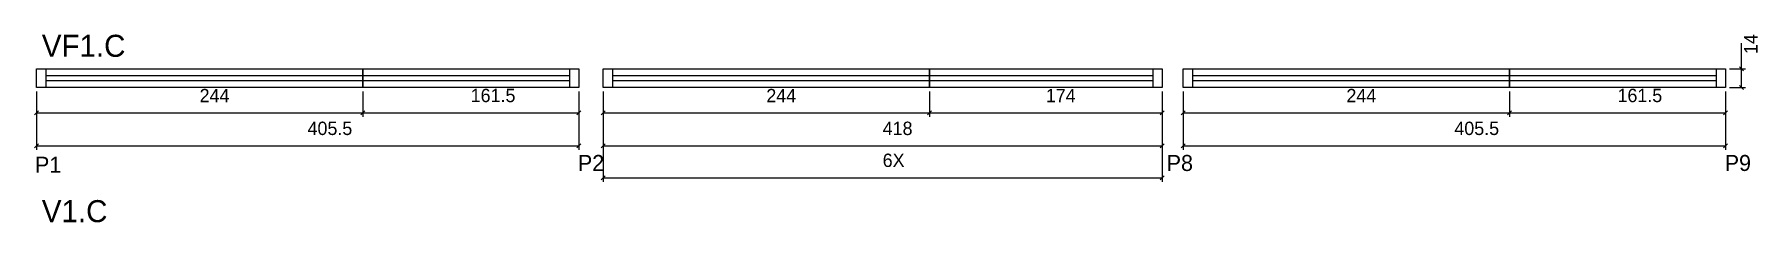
# Model space of a CAD drawing. Header units: metres. Extents: x 3425 to 4713, y 1156 to 1297.
import ezdxf

# ---------------------------------------------------------------- set-up
doc = ezdxf.new("R2010")
doc.units = ezdxf.units.M
for name, color, linetype in [('5', 7, 'Continuous'), ('COTA', 7, 'Continuous'), ('NOMENCLATURA', 7, 'Continuous'), ('Painéis', 7, 'Continuous'), ('SARR_2.2x7', 7, 'Continuous'), ('SARR_EDITAR', 7, 'Continuous')]:
    doc.layers.add(name, color=color, linetype=linetype)

msp = doc.modelspace()

# ---------------------------------------------------------------- linework, layer by layer
at = {"layer": 'COTA', "color": 4, "lineweight": 25}
for p, q in [((4701.2, 1271.4), (4701.2, 1290.5)), ((4692.2, 1271.4), (4704.2, 1271.4)), ((4701.2, 1257.4), (4701.2, 1271.4)), ((3426.1, 1254.4), (3426.1, 1235.4)), ((3426.1, 1254.4), (3426.1, 1210.8)), ((3670.1, 1254.4), (3670.1, 1235.4)), ((3670.1, 1254.4), (3670.1, 1235.4)), ((3831.6, 1254.4), (3831.6, 1235.4)), ((3831.6, 1254.4), (3831.6, 1210.8)), ((3849.9, 1254.4), (3849.9, 1235.4)), ((3849.9, 1254.4), (3849.9, 1210.8)), ((3849.9, 1254.4), (3849.9, 1186.9)), ((4093.9, 1254.4), (4093.9, 1235.4)), ((4093.9, 1254.4), (4093.9, 1235.4)), ((4267.9, 1254.4), (4267.9, 1235.4)), ((4267.9, 1254.4), (4267.9, 1210.8)), ((4267.9, 1254.4), (4267.9, 1186.9)), ((4283.7, 1254.4), (4283.7, 1235.4)), ((4283.7, 1254.4), (4283.7, 1210.8)), ((4527.7, 1254.4), (4527.7, 1235.4)), ((4527.7, 1254.4), (4527.7, 1235.4)), ((4689.2, 1254.4), (4689.2, 1235.4)), ((4689.2, 1254.4), (4689.2, 1210.8)), ((4692.2, 1257.4), (4704.2, 1257.4)), ((3426.1, 1238.4), (3670.1, 1238.4)), ((3670.1, 1238.4), (3831.6, 1238.4)), ((3849.9, 1238.4), (4093.9, 1238.4)), ((4093.9, 1238.4), (4267.9, 1238.4)), ((4283.7, 1238.4), (4527.7, 1238.4)), ((4527.7, 1238.4), (4689.2, 1238.4)), ((3426.1, 1213.8), (3831.6, 1213.8)), ((3849.9, 1213.8), (4267.9, 1213.8)), ((4283.7, 1213.8), (4689.2, 1213.8)), ((3849.9, 1189.9), (4267.9, 1189.9))]:
    msp.add_line(p, q, dxfattribs=at)
at = {"layer": 'COTA', "color": 0, "lineweight": 25}
for p, q in [((4702.7, 1269.9), (4699.7, 1272.9)), ((4699.7, 1258.9), (4702.7, 1255.9)), ((3427.6, 1239.9), (3424.6, 1236.9)), ((3668.6, 1236.9), (3671.6, 1239.9)), ((3671.6, 1239.9), (3668.6, 1236.9)), ((3830.1, 1236.9), (3833.1, 1239.9)), ((3851.4, 1239.9), (3848.4, 1236.9)), ((4092.4, 1236.9), (4095.4, 1239.9)), ((4095.4, 1239.9), (4092.4, 1236.9)), ((4266.4, 1236.9), (4269.4, 1239.9)), ((4285.2, 1239.9), (4282.2, 1236.9)), ((4526.2, 1236.9), (4529.2, 1239.9)), ((4529.2, 1239.9), (4526.2, 1236.9)), ((4687.7, 1236.9), (4690.7, 1239.9)), ((3427.6, 1215.3), (3424.6, 1212.3)), ((3830.1, 1212.3), (3833.1, 1215.3)), ((3851.4, 1215.3), (3848.4, 1212.3)), ((4266.4, 1212.3), (4269.4, 1215.3)), ((4285.2, 1215.3), (4282.2, 1212.3)), ((4687.7, 1212.3), (4690.7, 1215.3)), ((3851.4, 1191.4), (3848.4, 1188.4)), ((4266.4, 1188.4), (4269.4, 1191.4))]:
    msp.add_line(p, q, dxfattribs=at)
at = {"layer": 'Painéis', "color": 200, "lineweight": 25}
for points in [[(3670.1, 1257.4), (3426.1, 1257.4), (3426.1, 1271.4), (3670.1, 1271.4)], [(3670.1, 1271.4), (3831.6, 1271.4), (3831.6, 1257.4), (3670.1, 1257.4)], [(4093.9, 1257.4), (3849.9, 1257.4), (3849.9, 1271.4), (4093.9, 1271.4)], [(4093.9, 1271.4), (4267.9, 1271.4), (4267.9, 1257.4), (4093.9, 1257.4)], [(4527.7, 1257.4), (4283.7, 1257.4), (4283.7, 1271.4), (4527.7, 1271.4)], [(4527.7, 1271.4), (4689.2, 1271.4), (4689.2, 1257.4), (4527.7, 1257.4)]]:
    msp.add_lwpolyline(points, close=True, dxfattribs=at)
at = {"layer": 'SARR_2.2x7', "color": 40, "lineweight": 25}
for p, q in [((3433.1, 1271.4), (3433.1, 1257.4)), ((3824.6, 1271.4), (3824.6, 1257.4)), ((3856.9, 1271.4), (3856.9, 1257.4)), ((4260.9, 1271.4), (4260.9, 1257.4)), ((4290.7, 1271.4), (4290.7, 1257.4)), ((4682.2, 1271.4), (4682.2, 1257.4))]:
    msp.add_line(p, q, dxfattribs=at)
at = {"layer": 'SARR_EDITAR', "color": 141, "lineweight": 25}
for p, q in [((3433.1, 1266.4), (3670.1, 1266.4)), ((3670.1, 1266.4), (3824.6, 1266.4)), ((3856.9, 1266.4), (4093.9, 1266.4)), ((4093.9, 1266.4), (4260.9, 1266.4)), ((4290.7, 1266.4), (4527.7, 1266.4)), ((4527.7, 1266.4), (4682.2, 1266.4)), ((3670.1, 1262.4), (3433.1, 1262.4)), ((3824.6, 1262.4), (3670.1, 1262.4)), ((4093.9, 1262.4), (3856.9, 1262.4)), ((4260.9, 1262.4), (4093.9, 1262.4)), ((4527.7, 1262.4), (4290.7, 1262.4)), ((4682.2, 1262.4), (4527.7, 1262.4))]:
    msp.add_line(p, q, dxfattribs=at)

# ---------------------------------------------------------------- texts
at = {"layer": '5', "color": 5, "lineweight": 25}
for s, p in [('P1', (3425, 1193.7)), ('P2', (3831, 1195)), ('P8', (4271.3, 1195)), ('P9', (4688.6, 1195))]:
    msp.add_text(s, height=12, rotation=360, dxfattribs=at).set_placement(p)
at = {"layer": 'COTA', "color": 240, "lineweight": 25}
msp.add_text('14', height=10, rotation=90, dxfattribs=at).set_placement((4713.1, 1282.5))
for s, p in [('244', (3548.1, 1246.4)), ('161.5', (3750.8, 1246.5)), ('244', (3971.9, 1246.4)), ('174', (4180.9, 1246.4)), ('244', (4405.7, 1246.4)), ('161.5', (4608.4, 1246.5)), ('405.5', (3628.8, 1221.9)), ('418', (4058.9, 1221.9)), ('405.5', (4486.4, 1221.9)), ('6X', (4058.9, 1198))]:
    msp.add_text(s, height=10, dxfattribs=at).set_placement(p)
at = {"layer": 'NOMENCLATURA', "color": 7, "lineweight": 25}
for s, p in [('VF1.C', (3430.1, 1280.4)), ('V1.C', (3430.1, 1156.7))]:
    msp.add_text(s, height=16.5, dxfattribs=at).set_placement(p)

doc.saveas('drawing.dxf')
